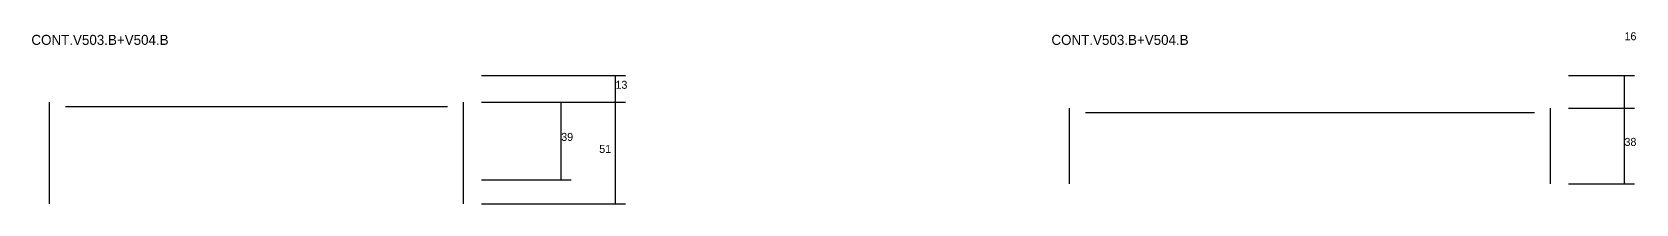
# Model space of a CAD drawing. Header units: metres. Extents: x -20863 to -15632, y 9308 to 10636.
# Drawn here: x -16434 to -15632, y 9385 to 9471 of the extents above; entities that cross this region are included whole.
import ezdxf

# ---------------------------------------------------------------- set-up
doc = ezdxf.new("R2010")
doc.units = ezdxf.units.M
for name, color, linetype in [('COTA', 4, 'Continuous'), ('SARR_2.2x7', 40, 'Continuous'), ('Texto Seção', 7, 'Continuous')]:
    doc.layers.add(name, color=color, linetype=linetype)

msp = doc.modelspace()

# ---------------------------------------------------------------- linework, layer by layer
at = {"layer": 'COTA'}
for p, q in [((-16209.2, 9449.4), (-16137.3, 9449.4)), ((-16142.3, 9436.2), (-16142.3, 9449.4)), ((-15666, 9449.4), (-15633, 9449.4)), ((-15638, 9433.2), (-15638, 9449.4)), ((-16209.2, 9436.2), (-16164.4, 9436.2)), ((-16209.2, 9436.2), (-16137.3, 9436.2)), ((-16209.2, 9436.2), (-16137.3, 9436.2)), ((-16169.4, 9397.4), (-16169.4, 9436.2)), ((-16142.3, 9385.4), (-16142.3, 9436.2)), ((-15666, 9433.2), (-15633, 9433.2)), ((-15666, 9433.2), (-15633, 9433.2)), ((-15638, 9395.4), (-15638, 9433.2)), ((-16209.2, 9397.4), (-16164.4, 9397.4)), ((-15666, 9395.4), (-15633, 9395.4)), ((-16209.2, 9385.4), (-16137.3, 9385.4))]:
    msp.add_line(p, q, dxfattribs=at)
at = {"layer": 'SARR_2.2x7'}
for p, q in [((-16425.2, 9385.4), (-16425.2, 9436.2)), ((-16218.2, 9385.4), (-16218.2, 9436.2)), ((-16417.2, 9434), (-16226.2, 9434)), ((-15915.4, 9395.4), (-15915.4, 9433.2)), ((-15907.4, 9431), (-15683, 9431)), ((-15675, 9395.4), (-15675, 9433.2))]:
    msp.add_line(p, q, dxfattribs=at)

# ---------------------------------------------------------------- texts
at = {"layer": 'COTA'}
for s, p in [('16', (-15638, 9467)), ('13', (-16142.3, 9442.8)), ('39', (-16169.4, 9416.8)), ('51', (-16150.4, 9410.8)), ('38', (-15638, 9414.3))]:
    msp.add_text(s, height=4, dxfattribs=at).set_placement(p)
at = {"layer": 'Texto Seção'}
for p in [(-16434.2, 9464.7), (-15924.4, 9464.7)]:
    msp.add_text('CONT.V503.B+V504.B', height=5, dxfattribs=at).set_placement(p)

doc.saveas('drawing.dxf')
